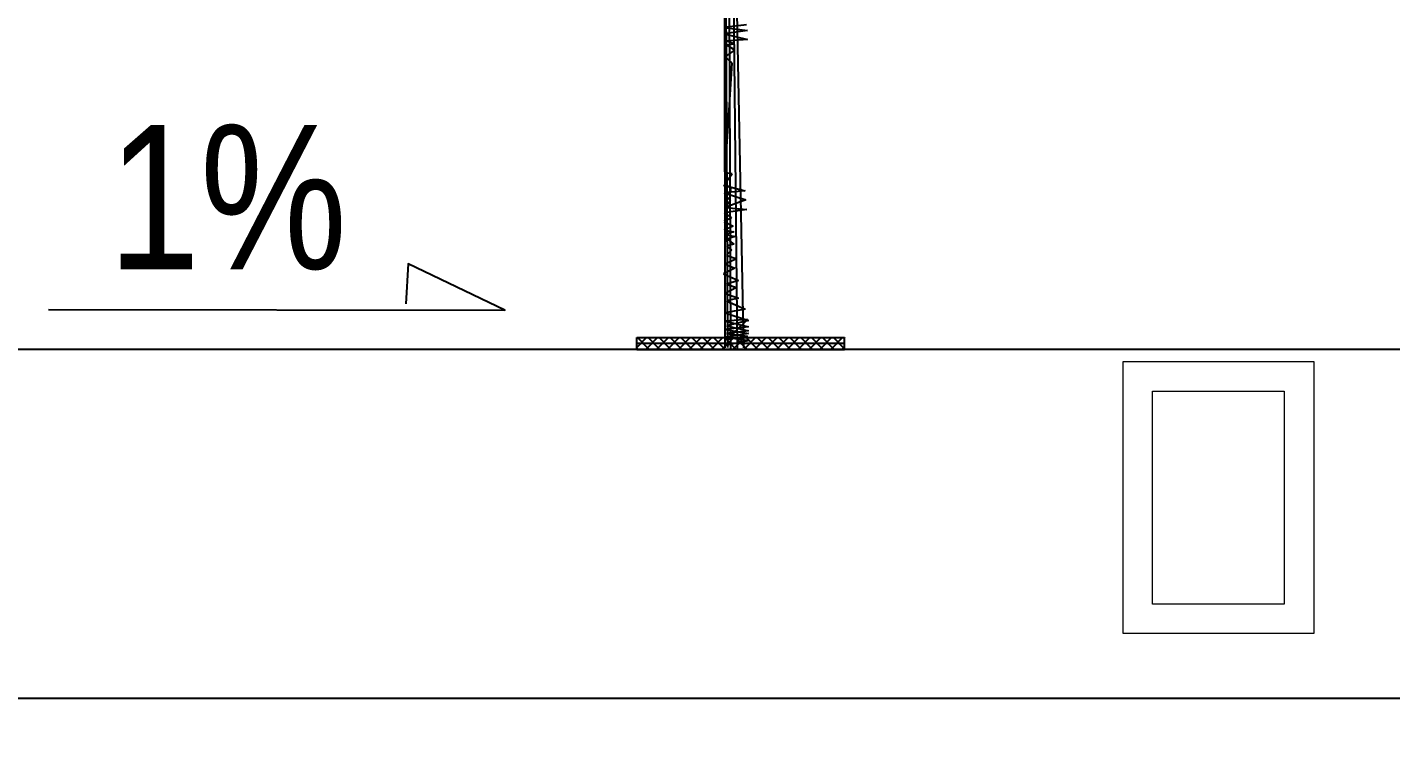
# Model space of a CAD drawing. Header units: metres. Extents: x 563124 to 573994, y 2062953 to 2068466.
# Drawn here: x 568606.46 to 568625.36, y 2065860.95 to 2065870.86 of the extents above; entities that cross this region are included whole.
import ezdxf

# ---------------------------------------------------------------- set-up
doc = ezdxf.new("R2010")
doc.units = ezdxf.units.M
for name, color, linetype in [('1-CAY XANH', 7, 'CONTINUOUS'), ('DienHT', 1, 'CONTINUOUS'), ('ghichieudai', 7, 'CONTINUOUS'), ('Kich thuoc', 9, 'CONTINUOUS'), ('MATCATDUONG', 8, 'CONTINUOUS')]:
    doc.layers.add(name, color=color, linetype=linetype)
doc.layers.add('kt', color=37, linetype='CONTINUOUS', lineweight=25)
doc.styles.add('1', font='VHARIALN.ttf', dxfattribs={"height": 50})

# ---------------------------------------------------------------- blocks, each defined once
blk = doc.blocks.new('ca')
at = {"layer": '1-CAY XANH', "color": 17}
for p, q in [((0.641, 64.954), (-0.644, 0.027)), ((0.305, 0.047), (0.641, 64.954)), ((0.405, 63.355), (-0.261, 0)), ((0.405, 62.413), (0.148, 0)), ((0.531, 38.493), (0.505, 0.027)), ((0.539, 19.737), (-0.895, 19.571)), ((-0.895, 19.571), (0.539, 19.35)), ((0.539, 19.35), (-0.895, 19.017)), ((-0.844, 19.904), (0.539, 19.737)), ((-0.895, 19.017), (0.488, 18.906)), ((-0.108, 18.353), (0.404, 18.686)), ((-0.057, 18.741), (0.353, 18.907)), ((0.404, 18.686), (-0.057, 18.741)), ((0.481, 17.938), (-0.108, 18.353)), ((0.046, 17.55), (0.481, 17.938)), ((0.481, 10.793), (0.046, 17.55)), ((0.046, 10.738), (0.481, 10.793)), ((0.481, 10.156), (0.046, 10.738)), ((0.097, 9.769), (0.481, 10.156)), ((0.532, 9.575), (-0.799, 9.132)), ((0.584, 10.046), (-0.748, 9.686)), ((-0.748, 9.686), (0.532, 9.575)), ((0.481, 9.353), (0.097, 9.769)), ((0.148, 9.132), (0.481, 9.353)), ((0.481, 8.661), (-0.851, 8.55)), ((-0.851, 8.55), (0.532, 8.328)), ((-0.799, 9.132), (0.481, 8.661)), ((0.481, 8.661), (0.148, 9.132)), ((0.532, 7.802), (-0.005, 7.525)), ((0.532, 8.328), (0.097, 8.024)), ((0.097, 8.024), (0.532, 7.802)), ((0.481, 6.999), (-0.108, 6.888)), ((-0.108, 6.888), (0.353, 6.722)), ((0.532, 7.276), (-0.057, 7.165)), ((-0.057, 7.165), (0.481, 6.999)), ((0.353, 6.722), (-0.057, 6.417)), ((-0.005, 7.525), (0.532, 7.276)), ((-0.057, 6.417), (0.404, 6.307)), ((0.404, 6.307), (0.097, 6.03)), ((0.097, 6.03), (0.404, 5.725)), ((0.404, 5.725), (-0.21, 5.503)), ((-0.21, 5.503), (0.481, 5.171)), ((0.481, 5.171), (-0.108, 4.922)), ((0.584, 4.589), (-0.338, 4.174)), ((-0.108, 4.922), (0.584, 4.589)), ((-0.338, 4.174), (0.404, 3.952)), ((0.481, 3.371), (-0.338, 3.094)), ((0.404, 3.952), (-0.21, 3.731)), ((-0.21, 3.731), (0.481, 3.371)), ((0.404, 2.928), (-0.748, 2.401)), ((-0.338, 3.094), (0.404, 2.928)), ((0.481, 2.18), (-0.953, 1.709)), ((-0.953, 1.709), (0.404, 1.376)), ((-0.902, 1.773), (0.481, 1.662)), ((0.404, 0.518), (-0.902, 1.773)), ((-0.748, 2.401), (0.481, 2.18)), ((0.481, 1.662), (-0.953, 1.329)), ((0.404, 1.376), (-0.953, 1.072)), ((-0.953, 1.329), (0.481, 1.163)), ((0.481, 1.163), (-0.953, 0.914)), ((-0.953, 1.072), (0.404, 0.906)), ((-0.953, 0.914), (0.481, 0.692)), ((0.404, 0.906), (-0.902, 0.739)), ((0.481, 0.692), (-1.03, 0.471)), ((-1.03, 0.471), (0.481, 0.166)), ((-0.902, 0.739), (0.404, 0.518))]:
    blk.add_line(p, q, dxfattribs=at)

msp = doc.modelspace()

# ---------------------------------------------------------------- wipeouts: each hides what was drawn before it
msp.add_wipeout([(568538.555, 2065837.116), (569134.391, 2065836.361), (569131.193, 2065953.825), (568779.004, 2065956.683), (568600.602, 2065960.315)]).dxf.layer = 'ghichieudai'

# ---------------------------------------------------------------- next in the draw order: hatches: boundary and pattern name
at = {"layer": 'MATCATDUONG', "linetype": 'Continuous', "extrusion": (3.31378e-12, 1.1371e-08, 1)}
h = msp.add_hatch(dxfattribs=at)
h.set_pattern_fill('ANSI37', color=9, scale=0.85379, style=0)
h.set_pattern_definition([(44.999999999, (366740.78352, 1244800.63006), (-0.07546507131, 0.075465071313), []), (134.999999999, (366740.78352, 1244800.63006), (-0.075465071313, -0.07546507131), [])])
h.paths.add_polyline_path([(568617.79, 2065866.556), (568614.91, 2065866.556), (568614.91, 2065866.389), (568617.79, 2065866.389)])
h = msp.add_hatch(dxfattribs=at)
h.set_pattern_fill('ANSI31', scale=0.683032, angle=135, style=0)
h.set_pattern_definition([(359.999999999, (770415.76708, 1244800.63005), (-1.5e-12, -0.085378981867), [])])
h.paths.add_polyline_path([(568614.91, 2065866.556), (568614.91, 2065866.34), (568617.79, 2065866.34), (568617.79, 2065866.556)])

# ---------------------------------------------------------------- next in the draw order: linework, layer by layer
at = {"layer": 'Kich thuoc'}
msp.add_lwpolyline([(568628.806, 2065866.393), (568604.806, 2065866.393)], dxfattribs=at)
at = {"layer": 'kt', "lineweight": 0}
for points in [[(568621.652, 2065866.224), (568624.293, 2065866.224), (568624.293, 2065862.457), (568621.652, 2065862.457)], [(568622.06, 2065865.815), (568623.885, 2065865.815), (568623.885, 2065862.865), (568622.06, 2065862.865)]]:
    msp.add_lwpolyline(points, close=True, dxfattribs=at)
at = {"layer": 'MATCATDUONG', "color": 7, "linetype": 'Continuous', "extrusion": (3.31378e-12, 1.1371e-08, 1)}
for p, q in [((568614.91, 2065866.556, 0), (568617.79, 2065866.556, 0)), ((568614.91, 2065866.393), (568614.91, 2065866.556, 0)), ((568614.91, 2065866.393), (568614.91, 2065866.556, 0)), ((568617.79, 2065866.393), (568617.79, 2065866.556, 0))]:
    msp.add_line(p, q, dxfattribs=at)
at = {"layer": 'MATCATDUONG', "color": 40, "linetype": 'Continuous'}
for points in [[(568606.756, 2065866.946), (568613.081, 2065866.938), (568611.742, 2065867.577), (568611.706, 2065867.026)], [(568668.806, 2065865.686), (568628.806, 2065865.361), (568628.806, 2065865.961), (568628.806, 2065866.393), (568604.806, 2065866.393), (568604.806, 2065861.561), (568748.806, 2065861.561), (568748.806, 2065866.393), (568724.806, 2065866.393), (568724.806, 2065865.961), (568724.806, 2065865.361), (568684.806, 2065865.686)]]:
    msp.add_lwpolyline(points, dxfattribs=at)

# ---------------------------------------------------------------- next in the draw order: block references
at = {"layer": 'MATCATDUONG', "color": 3, "linetype": 'Continuous', "extrusion": (3.31378e-12, 1.1371e-08, 1), "xscale": -0.2249999999767169, "yscale": 0.2250000000931323, "zscale": 0.2250000000000004}
msp.add_blockref('ca', (568616.242, 2065866.409, 0.023), dxfattribs=at)

# ---------------------------------------------------------------- next in the draw order: texts
at = {"layer": 'DienHT', "color": 7, "linetype": 'Continuous', "ltscale": 15, "style": '1'}
msp.add_text('1%%%', height=2, rotation=360, dxfattribs=at).set_placement((568607.582, 2065867.503))

doc.saveas('drawing.dxf')
